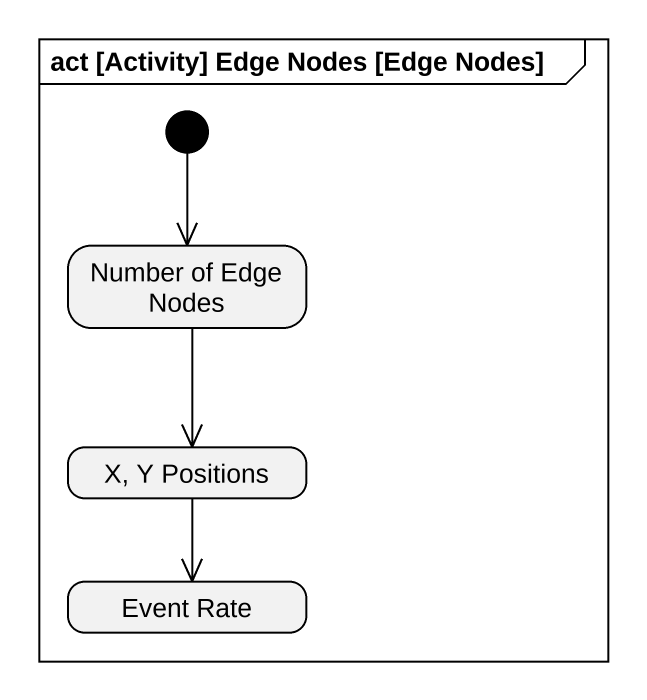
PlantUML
@startuml
mainframe act [Activity] Edge Nodes [Edge Nodes]
hide empty description
state "Number of Edge Nodes" as Number_of_Edge_Nodes
state "X, Y Positions" as X_Y_Positions
state "Event Rate" as Event_Rate
[*] --> Number_of_Edge_Nodes
Number_of_Edge_Nodes --> X_Y_Positions
X_Y_Positions --> Event_Rate
@enduml
